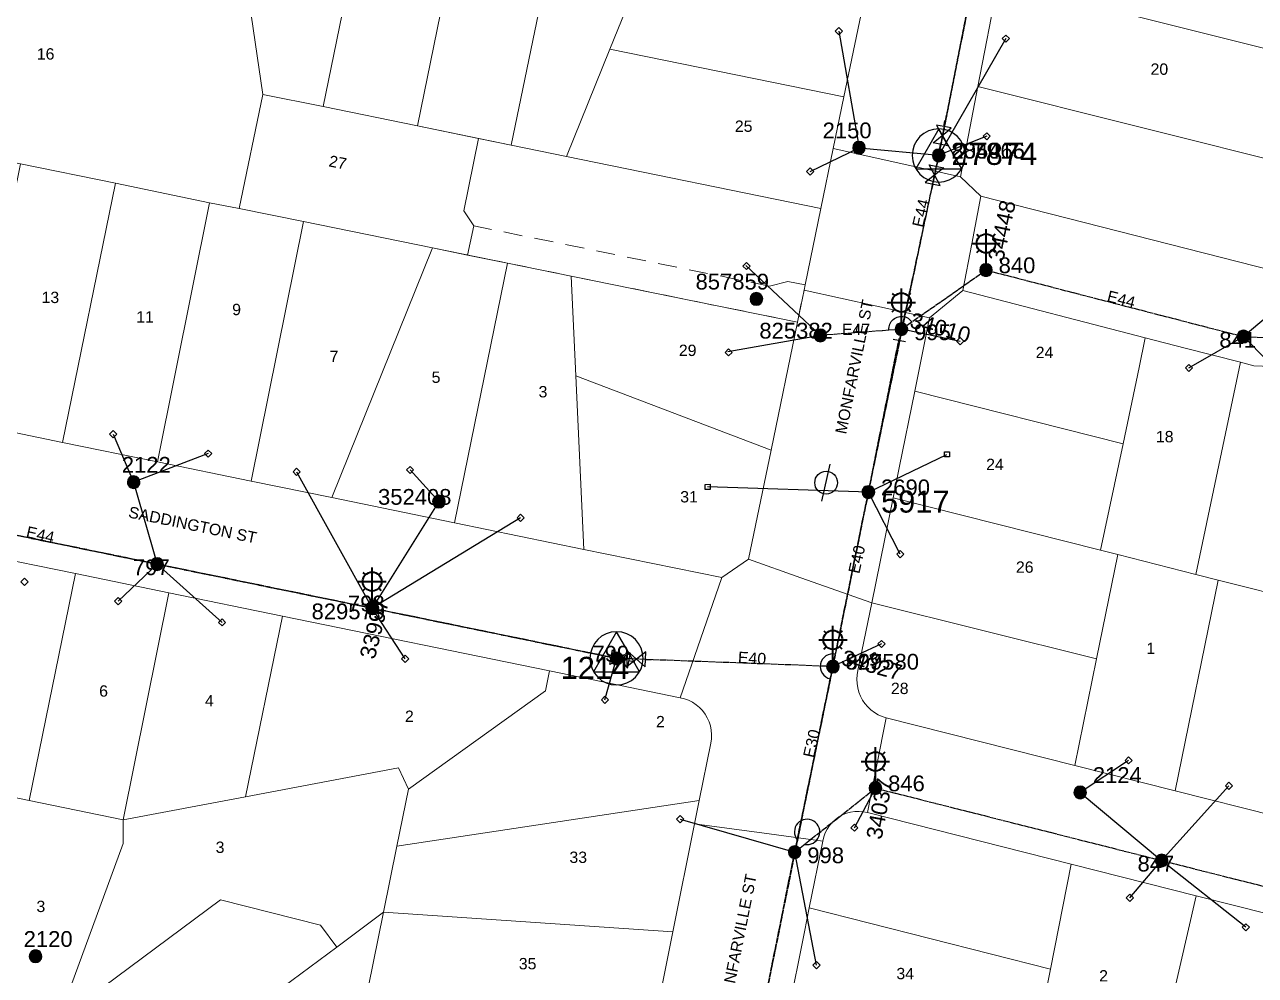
# Model space of a CAD drawing. Header units: metres. Extents: x 291879 to 294448, y 6259965 to 6261176.
# Drawn here: x 294017.3 to 294212.4, y 6260637.2 to 6260788 of the extents above; entities that cross this region are included whole.
import ezdxf
from ezdxf.enums import TextEntityAlignment as Align

# ---------------------------------------------------------------- set-up
doc = ezdxf.new("R2010")
doc.units = ezdxf.units.M
doc.linetypes.add('Cable Exist OH', pattern=[1, 1, 0])
doc.linetypes.add('Dash', pattern=[5, 3, -2])
doc.layers.get('0').update_dxf_attribs({"color": 6})
for name, color, linetype, lineweight in [('Cadastre Buildings_SP_EXT', 9, 'Continuous', 5), ('Cadastre Easements_SP_EXT', 9, 'Continuous', 5), ('Cadastre Land Parcels_SP_EXT', 9, 'Continuous', 5), ('Cadastre Roads_SP_EXT', 9, 'Continuous', 5)]:
    doc.layers.add(name, color=color, linetype=linetype, lineweight=lineweight)
for name, color, linetype in [('Equip_LV_EXT', 7, 'Continuous'), ('Equip_SP_HV_EXT', 7, 'Continuous'), ('Equip_SP_SL_EXT', 7, 'Continuous'), ('Mains_HV_EXT', 7, 'Continuous'), ('Mains_LV_EXT', 7, 'Continuous'), ('Mains_SL_EXT', 7, 'Continuous'), ('Services_SP_EXT', 7, 'Continuous'), ('Sub_SP_TR_HV_LV_EXT', 7, 'Continuous'), ('SupportsOH_SP_TR_HV_LV_SL_EXT', 7, 'Continuous')]:
    doc.layers.add(name, color=color, linetype=linetype)
doc.styles.add('HVSW_LABEL', font='arial.ttf')
doc.styles.add('iecARIAL', font='arial.ttf', dxfattribs={"height": 2})
doc.styles.add('POLE_LABEL', font='arial.ttf')
doc.styles.get("Standard").update_dxf_attribs({"font": 'arial.ttf'})

# ---------------------------------------------------------------- blocks, each defined once
blk = doc.blocks.new('SUB_POLE_EXT')
blk.add_wipeout([(0, 4.22), (0.42, 4.2), (0.83, 4.14), (1.21, 4.05), (1.62, 3.9), (1.99, 3.72), (2.35, 3.51), (2.68, 3.26), (2.99, 2.99), (3.28, 2.66), (3.52, 2.34), (3.76, 1.92), (3.9, 1.62), (4.04, 1.23), (4.18, 0.63), (4.22, 0), (4.18, -0.61), (4.06, -1.15), (3.9, -1.62), (3.58, -2.24), (3.22, -2.73), (2.97, -3.01), (2.68, -3.26), (2.36, -3.5), (2, -3.72), (1.64, -3.89), (1.25, -4.03), (0.82, -4.14), (0.42, -4.2), (0, -4.22), (-0.41, -4.2), (-0.8, -4.15), (-1.21, -4.05), (-1.62, -3.9), (-1.99, -3.73), (-2.35, -3.51), (-2.68, -3.26), (-2.96, -3.02), (-3.23, -2.72), (-3.51, -2.35), (-3.71, -2.01), (-3.91, -1.6), (-4.05, -1.21), (-4.16, -0.76), (-4.22, -0.14), (-4.21, 0.39), (-4.14, 0.83), (-4.03, 1.27), (-3.9, 1.63), (-3.71, 2.02), (-3.5, 2.37), (-3.28, 2.67), (-2.99, 2.99), (-2.68, 3.27), (-2.33, 3.52), (-1.98, 3.73), (-1.63, 3.9), (-1.2, 4.05), (-0.78, 4.15), (-0.4, 4.21)])
blk.add_line((2.16, 0.48), (2.16, 0.48, 0))
blk.add_lwpolyline([(-4.22, 0, 1), (4.22, 0, 1)], format="xyb", close=True)
blk.add_lwpolyline([(2.14, 0.52), (0, 4.22), (-3.66, -2.11), (3.66, -2.11)], close=True)
for tag, height, flags, p in [('ASSET_NUM', 3.5, 8, (2, 2)), ('STREET_CODE', 0.2, 9, (1.5, 0)), ('CONSTRUCTED_VOLTAGE', 0.2, 9, (1.5, -0.2)), ('OPERATING_VOLTAGE', 0.2, 9, (1.5, -0.6)), ('OPERATED_BY', 0.2, 9, (1.5, -0.8)), ('ORIENTATION', 0.2, 9, (1.5, -1.2)), ('OWNED_BY', 0.2, 9, (1.5, -1.4)), ('SECONDARY_VOLTAGE', 0.2, 9, (1.5, -1.6)), ('STATE', 0.2, 9, (1.5, -1.8)), ('SUBSTATION_TYPE', 0.2, 9, (1.5, -2)), ('NO_PHASES', 0.2, 9, (1.5, -0.4)), ('MAINTAINED_BY', 0.2, 9, (1.5, -1)), ('STREETNAME', 0.2, 9, (1.5, -2.8)), ('SUBURB', 0.2, 9, (1.5, -3)), ('Z', 0.2, 1, (1.5, -3.4)), ('USAGE', 0.2, 9, (1.5, -2.2)), ('LEGEND', 0.2, 9, (1.5, -2.4)), ('LOCATION', 0.2, 9, (1.5, -2.6)), ('NOTES', 0.2, 9, (1.5, -3.2))]:
    blk.add_attdef(tag, text='', height=height, dxfattribs=dict(flags=flags)).set_placement(p, align=Align.MIDDLE_LEFT)
blk = doc.blocks.new('LV_OH_LINKS_DISTFUSE_EXT')
for p, q in [((0, 0), (0.96, 0)), ((3.84, 0), (4.8, 0))]:
    blk.add_line(p, q)
blk.add_lwpolyline([(3.84, -1.2), (3.84, 1.2), (0.96, -1.2), (0.96, 1.2)], close=True)
at = {"flags": 9}
for tag, p in [('ACTUAL_STATUS', (0, 0)), ('CONSTRUCTED_VOLTAGE', (0, -0.2)), ('OPERATING_VOLTAGE', (0, -0.6)), ('ORIENTATION', (0, -0.8)), ('OWNED_BY', (0, -1)), ('STATE', (0, -1.2)), ('SWITCH_TYPE', (0, -1.4)), ('NO_PHASES', (0, -0.4)), ('USAGE', (0, -1.6)), ('NOTES', (0, -1.8))]:
    blk.add_attdef(tag, text='', height=0.2, dxfattribs=at).set_placement(p, align=Align.MIDDLE_LEFT)
at = {"flags": 1}
blk.add_attdef('Z', (0, 0), '', height=0.2, dxfattribs=at)
blk = doc.blocks.new('SL_LANTERN_EXT')
at = {"lineweight": 40}
for p, q in [((0, 1.97), (0, 6.47)), ((-2.25, 4.22), (2.25, 4.22)), ((-1.46, 5.68), (-1.06, 5.28)), ((1.46, 5.68), (1.06, 5.28)), ((-1.46, 2.76), (-1.06, 3.16)), ((0, 0), (0, 2.72)), ((1.46, 2.76), (1.06, 3.16))]:
    blk.add_line(p, q, dxfattribs=at)
blk.add_circle((0, 4.22), 1.5, dxfattribs=at)
at = {"style": 'iecARIAL', "flags": 8}
blk.add_attdef('ASSET_NUM', (1.5, 1.5), '', height=2.5, dxfattribs=at)
for tag, p, height, flags in [('OPERATING_VOLTAGE', (0.98, -1.65), 0.2, 9), ('ORIENTATION', (0.98, -1.85), 0.2, 9), ('OWNED_BY', (0.98, -2.05), 0.2, 9), ('CONSTRUCTED_VOLTAGE', (0.98, -0.65), 0.2, 9), ('CONTROL_TYPE', (0.98, -0.85), 0.2, 9), ('LANTERN_PURPOSE', (0.98, -1.05), 0.2, 9), ('LANTERN_TYPE', (0.98, -1.25), 0.2, 9), ('NO_PHASES', (0.98, -1.45), 0.2, 9), ('LNUMBER', (2.18, -3.25), 2.5, 8), ('STATE', (0.98, -2.25), 0.2, 9), ('USAGE', (0.98, -2.45), 0.2, 9), ('CEXIST', (0.98, -2.65), 0.2, 9), ('CNEW', (0.98, -2.85), 0.2, 9), ('CNUMBER', (0.98, -3.05), 0.2, 9), ('CREMOVE', (0.98, -3.25), 0.2, 9), ('CREPLACE', (0.98, -3.45), 0.2, 9), ('LKINGHEIGHT', (0.98, -3.65), 0.2, 9), ('LBRACKET', (0.98, -3.85), 0.2, 9), ('LBRACKETVOCAB', (0.98, -4.05), 0.2, 9), ('LCATEGORY', (0.98, -4.25), 0.2, 9), ('LCHARGE1', (0.98, -4.45), 0.2, 9), ('LCHARGE1PERCENT', (0.98, -4.65), 0.2, 9), ('LCHARGE2', (0.98, -4.85), 0.2, 9), ('LCHARGE2PERCENT', (0.98, -5.05), 0.2, 9), ('LCHARGE3', (0.98, -5.25), 0.2, 9), ('LCHARGE3PERCENT', (0.98, -5.45), 0.2, 9), ('LEXIST', (0.98, -5.65), 0.2, 9), ('LLAMP', (0.98, -5.85), 0.2, 9), ('LLAMPVOCAB', (0.98, -6.05), 0.2, 9), ('LMAST', (0.98, -6.25), 0.2, 9), ('LMASTVOCAB', (0.98, -6.45), 0.2, 9), ('LNEW', (0.98, -6.65), 0.2, 9), ('LANTNUMBER', (0.98, -6.85), 0.2, 9), ('LOUTREACH', (0.98, -7.25), 0.2, 9), ('LOUTREACHVOCAB', (0.98, -7.45), 0.2, 9), ('LRATECODE', (0.98, -7.65), 0.2, 9), ('LREMOVE', (0.98, -7.85), 0.2, 9), ('STREETNAME', (0.98, -9.25), 0.2, 9), ('SUBURB', (0.98, -9.45), 0.2, 1), ('LREPLACE', (0.98, -8.05), 0.2, 9), ('LTYPE', (0.98, -8.25), 0.2, 9), ('LTYPEVOCAB', (0.98, -8.45), 0.2, 9), ('LEGEND', (0.98, -8.65), 0.2, 9), ('LOCATION', (0.98, -8.85), 0.2, 9), ('NOTES', (0.98, -9.05), 0.2, 9)]:
    blk.add_attdef(tag, p, '', height=height, dxfattribs=dict(flags=flags))
blk = doc.blocks.new('CCP_EXT')
at = {"flags": 9}
for tag, p in [('STATE', (0, -1.8)), ('NOTES', (0, -2))]:
    blk.add_attdef(tag, text='', height=0.2, dxfattribs=at).set_placement(p, align=Align.MIDDLE_LEFT)
blk.add_wipeout([(0, 0.57), (0.57, 0), (0, -0.57), (-0.57, 0)])
blk.add_lwpolyline([(-0.57, 0), (0, 0.57), (0.57, 0), (0, -0.57), (-0.57, 0)])
at = {"flags": 1}
blk.add_attdef('Z', (0, 0), '', height=0.2, dxfattribs=at)
at = {"flags": 9}
for tag, p in [('CCP_TYPE', (0, 0)), ('CONSTRUCTED_VOLTAGE', (0, -0.2)), ('OPERATING_VOLTAGE', (0, -0.6)), ('ORIENTATION', (0, -0.8)), ('OWNED_BY', (0, -1)), ('NO_PHASES', (0, -0.4)), ('USAGE', (0, -1.2)), ('LEGEND', (0, -1.4)), ('LIFE_SUPPORT', (0, -1.6))]:
    blk.add_attdef(tag, text='', height=0.2, dxfattribs=at).set_placement(p, align=Align.MIDDLE_LEFT)
blk = doc.blocks.new('POLE_EXT')
blk.add_hatch(color=256).paths.add_polyline_path([(-1, 0, 1), (1, 0, 1)])
blk.add_lwpolyline([(-1, 0, 1), (1, 0, 1)], format="xyb", close=True)
for tag, height, flags, p in [('pNumber', 2.5, 8, (-17.84, 2.07)), ('OWNED_BY', 0.2, 9, (1.35, -0.4)), ('SPECIAL_USE', 0.2, 9, (1.35, -0.8)), ('STATE', 0.2, 9, (1.35, -1)), ('cLV', 0.2, 9, (1.35, -1.4)), ('hDepth', 0.2, 9, (1.35, -1.6)), ('hDia', 0.2, 9, (1.35, -1.8)), ('cHV', 0.2, 9, (1.35, -2)), ('PARENT', 0.2, 9, (1.35, -0.6)), ('USAGE', 0.2, 9, (1.35, -1.2)), ('cLinedev', 0.2, 9, (1.35, -3.4)), ('pExisting', 0.2, 9, (1.35, -3.8)), ('LBRACKET', 0.2, 9, (1.35, -2.2)), ('LExisting', 0.2, 9, (1.35, -2.4)), ('LANTNUMBER', 0.2, 9, (1.35, -2.6)), ('LOther', 0.2, 9, (1.35, -2.8)), ('LRemove', 0.2, 9, (1.35, -3)), ('LEGEND', 0.2, 9, (1.35, -3.2)), ('LOCATION', 0.2, 9, (1.35, -3.6)), ('PFNUMBER', 0.2, 9, (1.35, -4)), ('pFooting', 0.2, 9, (1.35, -4.4)), ('pNew', 0.2, 9, (1.35, -4.6)), ('pRelocate', 0.2, 9, (1.35, -5)), ('pRemove', 0.2, 9, (1.35, -5.2)), ('pReplace', 0.2, 9, (1.35, -5.4)), ('pStay', 0.2, 9, (1.35, -5.6)), ('pType', 0.2, 9, (1.35, -5.8)), ('NEWPFNUMBER', 0.2, 9, (1.35, -4.2)), ('cspan', 0.2, 9, (1.35, -6)), ('STREETNAME', 0.2, 9, (1.35, -6.2)), ('SUBURB', 0.2, 9, (1.35, -6.4)), ('OPERATED_BY', 0.2, 9, (1.36, -7.01)), ('NOTES', 0.2, 9, (1.35, -6.6)), ('MAINTAINED_BY', 0.2, 9, (1.36, -6.81))]:
    blk.add_attdef(tag, text='', height=height, dxfattribs=dict(flags=flags)).set_placement(p, align=Align.MIDDLE_LEFT)
at = {"style": 'POLE_LABEL'}
for tag, height, flags, p in [('ASSET_NUM', 2.5, 8, (2, 2)), ('STRUCTURE_PLANT_NUMBER', 0.2, 9, (1.35, 0.03)), ('STREET_CODE', 0.2, 9, (1.35, -0.2))]:
    blk.add_attdef(tag, text='', height=height, dxfattribs=dict(at, flags=flags)).set_placement(p, align=Align.MIDDLE_LEFT)
at = {"flags": 1}
blk.add_attdef('Z', (1.35, -7.33), '', height=0.2, dxfattribs=at)
blk = doc.blocks.new('HV_ABS_CLOSED_EXT')
blk.add_line((-3, 6.87), (3, 6.87))
blk.add_circle((0, 6.87), 1.8)
at = {"style": 'HVSW_LABEL'}
for tag, height, flags, p in [('ASSET_NUM', 3.5, 8, (2, 2)), ('STREET_CODE', 0.2, 9, (0, -0.2))]:
    blk.add_attdef(tag, text='', height=height, dxfattribs=dict(at, flags=flags)).set_placement(p, align=Align.MIDDLE_LEFT)
at = {"flags": 1}
blk.add_attdef('Z', (0, 0), '', height=0.2, dxfattribs=at)
at = {"flags": 9}
for tag, p in [('ACTUAL_STATUS', (0, -0.4)), ('CONSTRUCTED_VOLTAGE', (0, -0.6)), ('OPERATING_VOLTAGE', (0, -1)), ('ORIENTATION', (0, -1.2)), ('OWNED_BY', (0, -1.4)), ('STATE', (0, -1.6)), ('SWITCH_TYPE', (0, -1.8)), ('NO_PHASES', (0, -0.8)), ('USAGE', (0, -2)), ('STREETNAME', (0, -2.6)), ('SUBURB', (0, -2.8)), ('LEGEND', (0, -2.2)), ('LOCATION', (0, -2.4)), ('NOTES', (0, -3))]:
    blk.add_attdef(tag, text='', height=0.2, dxfattribs=at).set_placement(p, align=Align.MIDDLE_LEFT)
blk = doc.blocks.new('End Shackle_EXT')
at = {"flags": 9}
for tag, p in [('USAGE', (0, -1.4)), ('NOTES', (0, -1.6))]:
    blk.add_attdef(tag, text='', height=0.2, dxfattribs=at).set_placement(p, align=Align.MIDDLE_LEFT)
blk.add_wipeout([(0, 0.25), (1.81, 0.25), (1.82, -0.25), (0, -0.25)])
blk.add_line((1.81, -1), (1.81, 1))
at = {"flags": 1}
blk.add_attdef('Z', (0, 0), '', height=0.2, dxfattribs=at)
at = {"flags": 9}
for tag, p in [('CONNECTOR_TYPE', (0, 0)), ('CONSTRUCTED_VOLTAGE', (0, -0.2)), ('OPERATING_VOLTAGE', (0, -0.6)), ('ORIENTATION', (0, -0.8)), ('OWNED_BY', (0, -1)), ('STATE', (0, -1.2)), ('NO_PHASES', (0, -0.4))]:
    blk.add_attdef(tag, text='', height=0.2, dxfattribs=at).set_placement(p, align=Align.MIDDLE_LEFT)

msp = doc.modelspace()

# ---------------------------------------------------------------- linework, layer by layer
at = {"layer": 'Cadastre Land Parcels_SP_EXT', "linetype": 'Continuous'}
for points in [[(294076.59, 6260833.59), (294060.49, 6260836.89), (294052.28, 6260795.77), (294055.03, 6260776.96), (294064.59, 6260775.02), (294076.59, 6260833.59)], [(294091.5, 6260830.52), (294076.59, 6260833.59), (294064.59, 6260775.02), (294079.57, 6260771.95), (294091.5, 6260830.52)], [(294106.49, 6260827.43), (294091.5, 6260830.52), (294079.57, 6260771.95), (294094.4, 6260768.91), (294106.49, 6260827.43)], [(294110.07, 6260784.12), (294115.82, 6260798.32), (294125.99, 6260823.45), (294106.49, 6260827.43), (294094.4, 6260768.91), (294103.18, 6260767.1), (294110.07, 6260784.12)], [(294035.79, 6260799.16), (294020.2, 6260802.36), (293986.49, 6260809.29), (293969.97, 6260812.65), (293962.71, 6260777.03), (294001.69, 6260769.03), (294016.62, 6260765.95), (294031.66, 6260762.86), (294046.59, 6260759.78), (294051.29, 6260758.83), (294055.03, 6260776.96), (294052.28, 6260795.77), (294035.79, 6260799.16)], [(294232.32, 6260797.18), (294212.6, 6260802.14), (294192.75, 6260807.12), (294175.05, 6260811.57), (294171.66, 6260794.84), (294223.24, 6260781.91), (294228.24, 6260780.65), (294232.32, 6260797.18)], [(294151.37, 6260796.88), (294115.82, 6260798.32), (294110.07, 6260784.12), (294147.18, 6260776.59), (294151.37, 6260796.88)], [(294145.48, 6260768.38), (294147.18, 6260776.59), (294110.07, 6260784.12), (294103.18, 6260767.1), (294143.51, 6260758.85), (294145.48, 6260768.38)], [(294088.47, 6260756.11), (294086.88, 6260758.5), (294089.25, 6260769.97), (294079.57, 6260771.95), (294064.59, 6260775.02), (294055.03, 6260776.96), (294051.29, 6260758.83), (294061.47, 6260756.81), (294081.95, 6260752.6), (294087.51, 6260751.47), (294088.47, 6260756.11)], [(294031.66, 6260762.86), (294016.62, 6260765.95), (294008.27, 6260724.84), (294023.24, 6260721.77), (294031.66, 6260762.86)], [(294046.59, 6260759.78), (294031.66, 6260762.86), (294023.24, 6260721.77), (294038.32, 6260718.68), (294046.59, 6260759.78)], [(294051.29, 6260758.83), (294046.59, 6260759.78), (294038.32, 6260718.68), (294053.16, 6260715.63), (294061.47, 6260756.81), (294051.29, 6260758.83)], [(294081.95, 6260752.6), (294061.47, 6260756.81), (294053.16, 6260715.63), (294065.95, 6260713.01), (294081.95, 6260752.6)], [(294093.85, 6260750.2), (294081.95, 6260752.6), (294065.95, 6260713.01), (294085.44, 6260709.01), (294093.85, 6260750.2)], [(294104.66, 6260732.34), (294103.92, 6260748.14), (294093.85, 6260750.2), (294085.44, 6260709.01), (294105.95, 6260704.8), (294104.66, 6260732.34)], [(294139.8, 6260740.82), (294103.92, 6260748.14), (294104.66, 6260732.34), (294135.63, 6260720.53), (294139.8, 6260740.82)], [(294194.93, 6260738.36), (294166.01, 6260745.83), (294160.77, 6260741.53), (294158.41, 6260729.9), (294191.46, 6260721.53), (294193.99, 6260733.65), (294194.93, 6260738.36)], [(294210.04, 6260734.48), (294201.3, 6260736.71), (294194.93, 6260738.36), (294193.99, 6260733.65), (294191.46, 6260721.53), (294187.85, 6260704.68), (294190.61, 6260703.97), (294202.98, 6260700.84), (294210.04, 6260734.48)], [(294227.49, 6260733.33), (294212.16, 6260733.92), (294210.04, 6260734.48), (294202.98, 6260700.84), (294206.52, 6260699.94), (294220, 6260696.52), (294227.49, 6260733.33)], [(294132.07, 6260703.24), (294135.63, 6260720.53), (294104.66, 6260732.34), (294105.95, 6260704.8), (294127.8, 6260700.32), (294132.07, 6260703.24)], [(294191.46, 6260721.53), (294158.41, 6260729.9), (294155.94, 6260717.73), (294154.98, 6260712.99), (294187.85, 6260704.68), (294191.46, 6260721.53)], [(294190.61, 6260703.97), (294187.85, 6260704.68), (294154.98, 6260712.99), (294151.6, 6260696.33), (294187.22, 6260687.45), (294190.61, 6260703.97)], [(294025.32, 6260700.95), (294010.22, 6260704.04), (294002.88, 6260668.05), (294012.02, 6260666.17), (294017.99, 6260664.97), (294025.32, 6260700.95)], [(294202.98, 6260700.84), (294190.61, 6260703.97), (294187.22, 6260687.45), (294183.77, 6260670.51), (294199.7, 6260666.49), (294206.52, 6260699.94), (294202.98, 6260700.84)], [(294040.14, 6260697.9), (294025.32, 6260700.95), (294017.99, 6260664.97), (294032.88, 6260661.93), (294040.14, 6260697.9)], [(294220, 6260696.52), (294206.52, 6260699.94), (294199.7, 6260666.49), (294215.61, 6260662.47), (294222.5, 6260695.87), (294220, 6260696.52)], [(294058.14, 6260694.22), (294040.14, 6260697.9), (294032.88, 6260661.93), (294052.29, 6260665.57), (294058.14, 6260694.22)], [(294187.22, 6260687.45), (294151.6, 6260696.33), (294149.4, 6260685.59), (294149.28, 6260684.91), (294149.23, 6260684.21), (294149.26, 6260683.52), (294149.37, 6260682.84), (294149.55, 6260682.17), (294149.8, 6260681.52), (294150.12, 6260680.91), (294150.51, 6260680.34), (294150.96, 6260679.81), (294151.46, 6260679.34), (294152.02, 6260678.92), (294152.61, 6260678.57), (294153.24, 6260678.28), (294153.9, 6260678.06), (294183.77, 6260670.51), (294187.22, 6260687.45)], [(294100.47, 6260685.52), (294058.14, 6260694.22), (294052.29, 6260665.57), (294076.57, 6260670.18), (294078.12, 6260666.75), (294099.85, 6260682.37), (294100.47, 6260685.52)], [(294078.12, 6260666.75), (294076.57, 6260670.18), (294052.29, 6260665.57), (294032.88, 6260661.93), (294032.86, 6260658.16), (294016.98, 6260614.73), (294017.93, 6260614.58), (294018.9, 6260614.5), (294019.86, 6260614.49), (294020.77, 6260614.56), (294027.69, 6260633.9), (294048.3, 6260649.21), (294064.19, 6260645.21), (294066.75, 6260641.72), (294074.18, 6260647.27), (294076.3, 6260657.71), (294078.12, 6260666.75)], [(294017.99, 6260664.97), (294012.02, 6260666.17), (294002.14, 6260617.74), (294016.98, 6260614.73), (294032.86, 6260658.16), (294032.88, 6260661.93), (294017.99, 6260664.97)], [(294123.49, 6260661.25), (294124.24, 6260664.98), (294076.3, 6260657.71), (294074.18, 6260647.27), (294120.07, 6260644.14), (294123.49, 6260661.25)], [(294203.02, 6260649.86), (294183.23, 6260654.87), (294179.93, 6260638.25), (294176.61, 6260621.57), (294195.44, 6260616.78), (294203.02, 6260649.86)], [(294066.75, 6260641.72), (294064.19, 6260645.21), (294048.3, 6260649.21), (294027.69, 6260633.9), (294020.77, 6260614.56), (294020.83, 6260614.57), (294021.78, 6260614.72), (294022.73, 6260614.94), (294023.65, 6260615.24), (294024.54, 6260615.61), (294025.48, 6260616), (294026.46, 6260616.31), (294027.46, 6260616.53), (294028.47, 6260616.66), (294029.49, 6260616.71), (294030.51, 6260616.67), (294031.53, 6260616.54), (294032.53, 6260616.33), (294066.75, 6260641.72)], [(294220.02, 6260645.55), (294203.02, 6260649.86), (294195.44, 6260616.78), (294212.49, 6260612.46), (294220.02, 6260645.55)], [(294120.07, 6260644.14), (294074.18, 6260647.27), (294071.76, 6260635.25), (294116.46, 6260626.15), (294120.07, 6260644.14)], [(294179.93, 6260638.25), (294141.69, 6260647.96), (294140.92, 6260644.12), (294138.35, 6260631.25), (294176.61, 6260621.57), (294179.93, 6260638.25)]]:
    msp.add_lwpolyline(points, close=True, dxfattribs=at)
msp.add_lwpolyline([(294071.76, 6260635.25), (294074.18, 6260647.27), (294066.75, 6260641.72), (294032.53, 6260616.33)], dxfattribs=at)
at = {"layer": 'Mains_LV_EXT', "linetype": 'Continuous'}
for points in [[(294154.3, 6260739.61, -0.497315), (294156.73, 6260741.68)], [(294157.94, 6260740.87, 0.212748), (294156.72, 6260741.68)], [(294145.83, 6260688.19, 0.999995), (294145.03, 6260684.27)], [(294140.94, 6260658.02, 5.679127), (294139.77, 6260658.74)]]:
    msp.add_lwpolyline(points, format="xyb", dxfattribs=at)
at = {"layer": 'Mains_LV_EXT', "linetype": 'Cable Exist OH'}
for points in [[(294210.53, 6260738.54), (294246.61, 6260736.71)], [(294001.13, 6260710.09), (294038.26, 6260702.46)], [(294038.26, 6260702.46), (294072.36, 6260695.47)], [(294145.43, 6260686.22), (294146.04, 6260689.21)], [(294139.37, 6260656.78), (294145.43, 6260686.22)], [(294152.18, 6260666.94), (294197.56, 6260655.46)], [(294131.07, 6260615.32), (294139.37, 6260656.78)]]:
    msp.add_lwpolyline(points, dxfattribs=at)
at = {"layer": 'Mains_SL_EXT', "linetype": 'Cable Exist OH'}
for points in [[(294169.71, 6260749.1), (294210.53, 6260738.54), (294246.61, 6260736.71)], [(294145.43, 6260686.22), (294139.37, 6260656.78)], [(294124.6, 6260582.78), (294131.07, 6260615.32), (294139.37, 6260656.78)]]:
    msp.add_lwpolyline(points, dxfattribs=at)
at = {"layer": 'Services_SP_EXT'}
for points in [[(294225.99, 6260751.44), (294210.53, 6260738.54)], [(294218.13, 6260730.86), (294210.53, 6260738.54)], [(294034.55, 6260715.46), (294038.26, 6260702.46)]]:
    msp.add_lwpolyline(points, dxfattribs=at)

# ---------------------------------------------------------------- block references
at = {"layer": 'Equip_SP_SL_EXT'}
ref = msp.add_blockref('SL_LANTERN_EXT', (294169.71, 6260749.1), dxfattribs=at)
ref.add_attrib('ASSET_NUM', '34448', dxfattribs={"layer": '0', "height": 2.5, "rotation": 78.0154, "style": 'iecARIAL'}).set_placement((294171.21, 6260750.6), align=Align.MIDDLE_LEFT)
ref = msp.add_blockref('SL_LANTERN_EXT', (294156.3, 6260739.72), dxfattribs=at)
ref.add_attrib('ASSET_NUM', '34010', dxfattribs={"layer": '0', "height": 2.5, "rotation": 344.6747, "style": 'iecARIAL'}).set_placement((294157.8, 6260741.23), align=Align.MIDDLE_LEFT)
ref = msp.add_blockref('SL_LANTERN_EXT', (294072.36, 6260695.47), dxfattribs=at)
ref.add_attrib('ASSET_NUM', '33997', dxfattribs={"layer": '0', "height": 2.5, "rotation": 76.311, "style": 'iecARIAL'}).set_placement((294073.86, 6260696.97), align=Align.MIDDLE_RIGHT)
ref = msp.add_blockref('SL_LANTERN_EXT', (294145.43, 6260686.22), dxfattribs=at)
ref.add_attrib('ASSET_NUM', '34327', dxfattribs={"layer": '0', "height": 2.5, "rotation": 344.8879, "style": 'iecARIAL'}).set_placement((294146.93, 6260687.73), align=Align.MIDDLE_LEFT)
ref = msp.add_blockref('SL_LANTERN_EXT', (294152.18, 6260666.94), dxfattribs=at)
ref.add_attrib('ASSET_NUM', '34037', dxfattribs={"layer": '0', "height": 2.5, "rotation": 79.51, "style": 'iecARIAL'}).set_placement((294153.68, 6260668.44), align=Align.MIDDLE_RIGHT)
at = {"layer": 'Services_SP_EXT'}
msp.add_blockref('CCP_EXT', (294131.73, 6260749.73), dxfattribs=at)
at = {"layer": 'Sub_SP_TR_HV_LV_EXT'}
ref = msp.add_blockref('SUB_POLE_EXT', (294162.22, 6260767.27), dxfattribs=at)
ref.add_attrib('ASSET_NUM', '27874', dxfattribs={"layer": '0', "height": 3.5}).set_placement((294164.22, 6260767.52), align=Align.MIDDLE_LEFT)
ref = msp.add_blockref('SUB_POLE_EXT', (294111.12, 6260687.51), dxfattribs=at)
ref.add_attrib('ASSET_NUM', '1214', dxfattribs={"layer": '0', "height": 3.5}).set_placement((294113.12, 6260687.76), align=Align.TOP_RIGHT)
at = {"layer": 'SupportsOH_SP_TR_HV_LV_SL_EXT'}
ref = msp.add_blockref('POLE_EXT', (294149.57, 6260768.49), dxfattribs=dict(at, rotation=359.9808923122608))
ref.add_attrib('ASSET_NUM', '2150', dxfattribs={"layer": '0', "height": 2.5, "rotation": 0.0658, "style": 'POLE_LABEL'}).set_placement((294151.57, 6260769.24), align=Align.BOTTOM_RIGHT)
ref = msp.add_blockref('POLE_EXT', (294169.71, 6260749.1), dxfattribs=dict(at, rotation=0.02601046498530478))
ref.add_attrib('ASSET_NUM', '840', dxfattribs={"layer": '0', "height": 2.5, "rotation": 0.042, "style": 'POLE_LABEL'}).set_placement((294171.71, 6260749.85), align=Align.MIDDLE_LEFT)
ref = msp.add_blockref('POLE_EXT', (294143.42, 6260738.73), dxfattribs=at)
ref.add_attrib('ASSET_NUM', '825382', dxfattribs={"layer": '0', "height": 2.5, "style": 'POLE_LABEL'}).set_placement((294145.42, 6260739.48), align=Align.MIDDLE_RIGHT)
ref = msp.add_blockref('POLE_EXT', (294210.53, 6260738.54), dxfattribs=dict(at, rotation=359.9877950895069))
ref.add_attrib('ASSET_NUM', '841', dxfattribs={"layer": '0', "height": 2.5, "style": 'POLE_LABEL'}).set_placement((294212.53, 6260739.29), align=Align.TOP_RIGHT)
ref = msp.add_blockref('POLE_EXT', (294034.55, 6260715.46), dxfattribs=dict(at, rotation=359.9747898570142))
ref.add_attrib('ASSET_NUM', '2122', dxfattribs={"layer": '0', "height": 2.5, "style": 'POLE_LABEL'}).set_placement((294036.55, 6260716.21), align=Align.BOTTOM_CENTER)
ref = msp.add_blockref('POLE_EXT', (294151.06, 6260713.88), dxfattribs=dict(at, rotation=359.9686874017677))
ref.add_attrib('ASSET_NUM', '2690', dxfattribs={"layer": '0', "height": 2.5, "style": 'POLE_LABEL'}).set_placement((294153.06, 6260714.63), align=Align.MIDDLE_LEFT)
ref = msp.add_blockref('POLE_EXT', (294082.95, 6260712.37), dxfattribs=at)
ref.add_attrib('ASSET_NUM', '352408', dxfattribs={"layer": '0', "height": 2.5, "style": 'POLE_LABEL'}).set_placement((294084.95, 6260713.12), align=Align.MIDDLE_RIGHT)
ref = msp.add_blockref('POLE_EXT', (294038.26, 6260702.46), dxfattribs=dict(at, rotation=359.9961984705021))
ref.add_attrib('ASSET_NUM', '797', dxfattribs={"layer": '0', "height": 2.5, "rotation": 0.0367, "style": 'POLE_LABEL'}).set_placement((294040.26, 6260703.21), align=Align.TOP_RIGHT)
ref = msp.add_blockref('POLE_EXT', (294072.36, 6260695.47), dxfattribs=dict(at, rotation=0.0275110687344551))
ref.add_attrib('ASSET_NUM', '798', dxfattribs={"layer": '0', "height": 2.5, "style": 'POLE_LABEL'}).set_placement((294074.36, 6260696.22), align=Align.MIDDLE_RIGHT)
ref = msp.add_blockref('POLE_EXT', (294072.41, 6260695.46), dxfattribs=at)
ref.add_attrib('ASSET_NUM', '829579', dxfattribs={"layer": '0', "height": 2.5, "style": 'POLE_LABEL'}).set_placement((294074.41, 6260696.21), align=Align.TOP_RIGHT)
ref = msp.add_blockref('POLE_EXT', (294152.18, 6260666.94), dxfattribs=dict(at, rotation=0.02290921723705706))
ref.add_attrib('ASSET_NUM', '846', dxfattribs={"layer": '0', "height": 2.5, "rotation": 359.9687, "style": 'POLE_LABEL'}).set_placement((294154.18, 6260667.69), align=Align.MIDDLE_LEFT)
ref = msp.add_blockref('POLE_EXT', (294139.37, 6260656.78), dxfattribs=dict(at, rotation=359.9808923122608))
ref.add_attrib('ASSET_NUM', '998', dxfattribs={"layer": '0', "height": 2.5, "style": 'POLE_LABEL'}).set_placement((294141.37, 6260657.53), align=Align.TOP_LEFT)
ref = msp.add_blockref('POLE_EXT', (294197.56, 6260655.46), dxfattribs=dict(at, rotation=0.0275110687344551))
ref.add_attrib('ASSET_NUM', '847', dxfattribs={"layer": '0', "height": 2.5, "rotation": 359.9496, "style": 'POLE_LABEL'}).set_placement((294199.56, 6260656.21), align=Align.TOP_RIGHT)
ref = msp.add_blockref('POLE_EXT', (294018.99, 6260640.26), dxfattribs=dict(at, rotation=0.01450583624179557))
ref.add_attrib('ASSET_NUM', '2120', dxfattribs={"layer": '0', "height": 2.5, "style": 'POLE_LABEL'}).set_placement((294020.99, 6260641.01), align=Align.BOTTOM_CENTER)

# ---------------------------------------------------------------- texts
at = {"layer": 'Cadastre Land Parcels_SP_EXT'}
for s, p in [('16', (294019.19, 6260782.47)), ('20', (294195.8, 6260780.06)), ('25', (294129.88, 6260771.01)), ('13', (294019.95, 6260743.86)), ('11', (294034.95, 6260740.77)), ('9', (294050.17, 6260741.94)), ('29', (294121, 6260735.46)), ('24', (294177.59, 6260735.13)), ('7', (294065.63, 6260734.51)), ('5', (294081.8, 6260731.2)), ('3', (294098.76, 6260728.9)), ('18', (294196.65, 6260721.78)), ('24', (294169.73, 6260717.37)), ('31', (294121.22, 6260712.24)), ('26', (294174.45, 6260701.09)), ('1', (294195.13, 6260688.2)), ('6', (294029.08, 6260681.44)), ('28', (294154.63, 6260681.85)), ('4', (294045.86, 6260679.9)), ('2', (294077.57, 6260677.43)), ('2', (294117.38, 6260676.58)), ('3', (294047.55, 6260656.66)), ('33', (294103.65, 6260655.07)), ('3', (294019.14, 6260647.28)), ('35', (294095.62, 6260638.2)), ('34', (294155.5, 6260636.63)), ('2', (294187.65, 6260636.27))]:
    msp.add_text(s, height=1.8, dxfattribs=at).set_placement(p)
msp.add_text('27', height=1.8, rotation=349.1836, dxfattribs=at).set_placement((294065.38, 6260765.55))
at = {"layer": 'Cadastre Roads_SP_EXT'}
for s, rotation, p in [('MONFARVILLE ST', 78.4523, (294147.53, 6260722.97)), ('SADDINGTON ST', 348.4, (294033.6, 6260709.88)), ('MONFARVILLE ST', 78.675, (294129.11, 6260631.87))]:
    msp.add_text(s, height=1.8, rotation=rotation, dxfattribs=at).set_placement(p)
at = {"layer": 'Mains_LV_EXT'}
for s, rotation, p in [('E44', 76.8231, (294159.73, 6260755.75)), ('E44', 345.5846, (294188.77, 6260744.15)), ('E47', 0.1465, (294146.87, 6260738.78)), ('E44', 347.2789, (294017.38, 6260706.75)), ('E40', 77.5011, (294149.61, 6260700.84)), ('E40', 356.7362, (294130.33, 6260686.79)), ('E30', 77.28, (294142.43, 6260671.64))]:
    msp.add_text(s, height=1.8, rotation=rotation, dxfattribs=at).set_placement(p)

# ---------------------------------------------------------------- next in the draw order: linework, layer by layer
at = {"layer": 'Cadastre Easements_SP_EXT', "linetype": 'Dash'}
msp.add_lwpolyline([(294088.47, 6260756.11), (294087.51, 6260751.47), (294093.85, 6260750.2), (294103.92, 6260748.14), (294139.8, 6260740.83), (294140.85, 6260745.91), (294141.02, 6260746.74), (294138.28, 6260747.3), (294135.37, 6260746.56), (294088.47, 6260756.11)], close=True, dxfattribs=at)
at = {"layer": 'Cadastre Land Parcels_SP_EXT', "linetype": 'Continuous'}
for points in [[(294223.24, 6260781.91), (294171.66, 6260794.84), (294168.42, 6260778.19), (294219.87, 6260765.32), (294223.24, 6260781.91)], [(294121.22, 6260681.27), (294100.47, 6260685.52), (294099.85, 6260682.37), (294078.12, 6260666.75), (294076.3, 6260657.71), (294124.24, 6260664.98), (294126.09, 6260674.07), (294126.18, 6260674.75), (294126.2, 6260675.44), (294126.14, 6260676.13), (294126.01, 6260676.8), (294125.8, 6260677.46), (294125.51, 6260678.09), (294125.16, 6260678.68), (294124.74, 6260679.23), (294124.26, 6260679.73), (294123.73, 6260680.17), (294123.16, 6260680.55), (294122.54, 6260680.86), (294121.89, 6260681.1), (294121.22, 6260681.27)]]:
    msp.add_lwpolyline(points, close=True, dxfattribs=at)
at = {"layer": 'Mains_HV_EXT', "linetype": 'Cable Exist OH'}
msp.add_lwpolyline([(294145.43, 6260686.22), (294111.12, 6260687.51)], dxfattribs=at)
at = {"layer": 'Mains_LV_EXT', "linetype": 'Cable Exist OH'}
msp.add_lwpolyline([(294145.43, 6260686.22), (294111.12, 6260687.51)], dxfattribs=at)
at = {"layer": 'Services_SP_EXT'}
for points in [[(294149.57, 6260768.49), (294162.21, 6260767.3)], [(294143.45, 6260738.7), (294131.6, 6260749.8)]]:
    msp.add_lwpolyline(points, dxfattribs=at)

# ---------------------------------------------------------------- next in the draw order: block references
at = {"layer": 'Equip_LV_EXT'}
for p, rotation in [((294162.32, 6260768.09), 79.54314339276085), ((294162.05, 6260766.49), 257.976801404147), ((294109.32, 6260687.88), 349.2338579027929), ((294111.88, 6260687.48), 358.0009418192344)]:
    msp.add_blockref('LV_OH_LINKS_DISTFUSE_EXT', p, dxfattribs=dict(at, rotation=rotation))
at = {"layer": 'Services_SP_EXT'}
for p in [(294146.37, 6260786.98), (294141.82, 6260764.73), (294128.89, 6260736.04), (294165.62, 6260737.82), (294201.89, 6260733.57), (294031.29, 6260723.08), (294046.36, 6260719.98), (294060.39, 6260717.09), (294078.37, 6260717.39), (294095.91, 6260709.79), (294156.12, 6260704.04), (294017.23, 6260699.64), (294032.09, 6260696.59), (294048.56, 6260693.22), (294077.6, 6260687.44), (294192.32, 6260671.34), (294208.24, 6260667.31), (294148.84, 6260660.66), (294192.52, 6260649.53), (294210.91, 6260644.87), (294142.82, 6260638.87)]:
    msp.add_blockref('CCP_EXT', p, dxfattribs=at)
for p, rotation in [((294163.52, 6260719.87), 227.1210963931701), ((294125.57, 6260714.71), 316.0416268209106), ((294151.9, 6260687.9), 257.3422969570018)]:
    msp.add_blockref('CCP_EXT', p, dxfattribs=dict(at, rotation=rotation))
at = {"layer": 'SupportsOH_SP_TR_HV_LV_SL_EXT'}
ref = msp.add_blockref('POLE_EXT', (294133.3, 6260744.51), dxfattribs=at)
ref.add_attrib('ASSET_NUM', '857859', dxfattribs={"layer": '0', "height": 2.5, "style": 'POLE_LABEL'}).set_placement((294135.3, 6260745.26), align=Align.BOTTOM_RIGHT)
ref = msp.add_blockref('POLE_EXT', (294111.12, 6260687.51), dxfattribs=dict(at, rotation=0.01070430674394627))
ref.add_attrib('ASSET_NUM', '799', dxfattribs={"layer": '0', "height": 2.5, "style": 'POLE_LABEL'}).set_placement((294113.12, 6260688.26), align=Align.MIDDLE_RIGHT)

# ---------------------------------------------------------------- next in the draw order: linework, layer by layer
at = {"layer": 'Cadastre Buildings_SP_EXT', "linetype": 'Continuous'}
for points in [[(294140.85, 6260745.91), (294141.02, 6260746.74), (294143.51, 6260758.86), (294103.18, 6260767.1), (294094.4, 6260768.92), (294089.25, 6260769.97), (294086.88, 6260758.5), (294088.47, 6260756.11), (294087.51, 6260751.47), (294093.85, 6260750.2), (294103.92, 6260748.14), (294139.8, 6260740.83), (294140.85, 6260745.91)], [(294183.23, 6260654.87), (294150.9, 6260663.05), (294150.24, 6260663.19), (294149.57, 6260663.25), (294148.9, 6260663.22), (294148.23, 6260663.12), (294147.58, 6260662.94), (294146.95, 6260662.69), (294146.36, 6260662.36), (294145.82, 6260661.96), (294145.32, 6260661.5), (294144.88, 6260660.99), (294144.51, 6260660.43), (294144.2, 6260659.83), (294143.97, 6260659.19), (294143.82, 6260658.53), (294141.69, 6260647.96), (294179.93, 6260638.25), (294183.23, 6260654.87)]]:
    msp.add_lwpolyline(points, close=True, dxfattribs=at)
at = {"layer": 'Cadastre Roads_SP_EXT', "linetype": 'Continuous'}
for points in [[(294215.16, 6260749.01), (294168.9, 6260760.83), (294167.44, 6260753.26), (294166.01, 6260745.83), (294194.93, 6260738.36), (294201.3, 6260736.71), (294210.04, 6260734.48), (294212.16, 6260733.92), (294227.49, 6260733.33)], [(294323.67, 6260632.9), (294328.38, 6260643.01), (294332.81, 6260652.6), (294323.84, 6260654.23), (294310.62, 6260656.57), (294291.95, 6260643.18), (294277.18, 6260646.91), (294262.32, 6260650.66), (294247.61, 6260654.38), (294230.75, 6260658.64), (294215.61, 6260662.47), (294199.7, 6260666.49), (294183.77, 6260670.51), (294183.77, 6260670.51), (294153.9, 6260678.06), (294152.42, 6260670.63), (294150.91, 6260663.05), (294183.23, 6260654.87), (294203.02, 6260649.86), (294220.02, 6260645.55), (294237.17, 6260641.22), (294254.3, 6260636.87)]]:
    msp.add_lwpolyline(points, dxfattribs=at)
msp.add_lwpolyline([(294160.77, 6260741.53), (294152.42, 6260743.37), (294140.85, 6260745.91), (294139.8, 6260740.82), (294135.63, 6260720.53), (294132.07, 6260703.24), (294140.35, 6260700.31), (294151.6, 6260696.33), (294154.98, 6260712.99), (294155.94, 6260717.73), (294158.41, 6260729.9), (294160.77, 6260741.53)], close=True, dxfattribs=at)
at = {"layer": 'Mains_HV_EXT', "linetype": 'Cable Exist OH'}
for points in [[(294111.12, 6260687.51), (294072.36, 6260695.47), (293961.79, 6260718.16), (293922.21, 6260725.78), (293877.75, 6260734.85), (293838.93, 6260742.76)], [(294145.43, 6260686.22), (294151.06, 6260713.88)], [(294131.07, 6260615.32), (294145.43, 6260686.22)]]:
    msp.add_lwpolyline(points, dxfattribs=at)
at = {"layer": 'Mains_LV_EXT', "linetype": 'Cable Exist OH'}
for points in [[(294145.43, 6260686.22), (294151.06, 6260713.88)], [(294072.36, 6260695.47), (294111.12, 6260687.51)], [(294139.37, 6260656.78), (294152.18, 6260666.94)], [(294197.56, 6260655.46), (294235.24, 6260645.92)]]:
    msp.add_lwpolyline(points, dxfattribs=at)
at = {"layer": 'Mains_SL_EXT', "linetype": 'Cable Exist OH'}
for points in [[(294001.13, 6260710.09), (294038.26, 6260702.46), (294072.36, 6260695.47)], [(294139.37, 6260656.78), (294152.18, 6260666.94)], [(294152.18, 6260666.94), (294197.56, 6260655.46), (294235.24, 6260645.92)]]:
    msp.add_lwpolyline(points, dxfattribs=at)
at = {"layer": 'Services_SP_EXT'}
for points in [[(294146.37, 6260786.98), (294149.57, 6260768.49)], [(294141.82, 6260764.73), (294149.57, 6260768.49)], [(294143.45, 6260738.7), (294128.76, 6260736.1)], [(294156.31, 6260739.75), (294165.62, 6260737.82)], [(294201.89, 6260733.57), (294210.53, 6260738.54)], [(294031.29, 6260723.08), (294034.55, 6260715.46)], [(294046.36, 6260719.98), (294034.55, 6260715.46)], [(294151.06, 6260713.88), (294163.52, 6260719.87)], [(294060.39, 6260717.09), (294072.36, 6260695.47)], [(294078.37, 6260717.39), (294082.95, 6260712.37), (294072.36, 6260695.47)], [(294151.06, 6260713.88), (294125.57, 6260714.71)], [(294156.12, 6260704.04), (294151.06, 6260713.88)], [(294095.91, 6260709.79), (294072.36, 6260695.47)], [(294032.09, 6260696.59), (294038.26, 6260702.46)], [(294048.56, 6260693.22), (294038.26, 6260702.46)], [(294077.6, 6260687.44), (294072.36, 6260695.47)], [(294192.32, 6260671.34), (294184.64, 6260666.26), (294197.56, 6260655.46)], [(294148.84, 6260660.66), (294152.18, 6260666.94)], [(294208.24, 6260667.31), (294197.56, 6260655.46)], [(294142.82, 6260638.87), (294139.37, 6260656.78)], [(294192.52, 6260649.53), (294197.56, 6260655.46)], [(294210.91, 6260644.87), (294197.56, 6260655.46)]]:
    msp.add_lwpolyline(points, dxfattribs=at)

# ---------------------------------------------------------------- next in the draw order: block references
at = {"layer": 'Equip_SP_HV_EXT'}
ref = msp.add_blockref('HV_ABS_CLOSED_EXT', (294151.06, 6260713.88), dxfattribs=dict(at, rotation=77.4151470162605))
ref.add_attrib('ASSET_NUM', '5917', dxfattribs={"layer": '0', "height": 3.5, "style": 'HVSW_LABEL'}).set_placement((294153.06, 6260714.13), align=Align.TOP_LEFT)
at = {"layer": 'Services_SP_EXT'}
for p in [(294172.85, 6260785.79), (294169.82, 6260770.31), (294153.15, 6260689.8), (294109.29, 6260680.94), (294121.22, 6260662.02)]:
    msp.add_blockref('CCP_EXT', p, dxfattribs=at)
at = {"layer": 'SupportsOH_SP_TR_HV_LV_SL_EXT'}
ref = msp.add_blockref('POLE_EXT', (294184.64, 6260666.26), dxfattribs=dict(at, rotation=0.02370953923660579))
ref.add_attrib('ASSET_NUM', '2124', dxfattribs={"layer": '0', "height": 2.5, "style": 'POLE_LABEL'}).set_placement((294186.64, 6260667.01), align=Align.BOTTOM_LEFT)

# ---------------------------------------------------------------- next in the draw order: linework, layer by layer
at = {"layer": 'Cadastre Buildings_SP_EXT', "linetype": 'Continuous'}
msp.add_lwpolyline([(294219.87, 6260765.32), (294168.42, 6260778.19), (294165.64, 6260763.87), (294168.9, 6260760.83), (294215.16, 6260749.01), (294216.44, 6260748.92), (294219.87, 6260765.32)], close=True, dxfattribs=at)
at = {"layer": 'Cadastre Roads_SP_EXT', "linetype": 'Continuous'}
for points in [[(294175.05, 6260811.57), (294163.29, 6260812.91), (294154.89, 6260813.86), (294151.37, 6260796.88), (294147.18, 6260776.59), (294145.48, 6260768.38), (294157.18, 6260765.76), (294165.64, 6260763.87), (294168.42, 6260778.19), (294171.66, 6260794.84), (294175.05, 6260811.57)], [(293977.39, 6260731.18), (293957.91, 6260735.18), (293957.51, 6260725.08), (293957.11, 6260714.97), (293965.51, 6260713.24), (293980.44, 6260710.15), (293995.38, 6260707.1), (294010.22, 6260704.04), (294025.32, 6260700.95), (294040.14, 6260697.9), (294058.14, 6260694.22), (294100.47, 6260685.52), (294121.22, 6260681.27), (294124.43, 6260690.55), (294127.8, 6260700.32), (294105.95, 6260704.8), (294085.44, 6260709.01), (294065.95, 6260713.01), (294053.16, 6260715.63), (294038.32, 6260718.68), (294023.24, 6260721.77), (294008.27, 6260724.84), (293993.36, 6260727.91), (293977.39, 6260731.18)], [(294143.82, 6260658.53), (294135.34, 6260659.67), (294123.49, 6260661.25), (294120.07, 6260644.14), (294116.46, 6260626.15), (294113.44, 6260611.13), (294112.56, 6260606.75), (294124.4, 6260605.05), (294132.88, 6260603.83), (294135, 6260614.44), (294138.35, 6260631.25), (294140.92, 6260644.12), (294141.69, 6260647.96), (294143.82, 6260658.53)]]:
    msp.add_lwpolyline(points, close=True, dxfattribs=at)
at = {"layer": 'Mains_HV_EXT', "linetype": 'Cable Exist OH'}
msp.add_lwpolyline([(294162.18, 6260767.14), (294162.21, 6260767.3), (294171.16, 6260812.61)], dxfattribs=at)
at = {"layer": 'Mains_LV_EXT', "linetype": 'Cable Exist OH'}
msp.add_lwpolyline([(294162.21, 6260767.3), (294171.16, 6260812.61)], dxfattribs=at)
at = {"layer": 'Services_SP_EXT'}
for points in [[(294172.85, 6260785.79), (294162.21, 6260767.3)], [(294169.82, 6260770.31), (294162.21, 6260767.3)], [(294153.15, 6260689.8), (294145.43, 6260686.22)], [(294109.29, 6260680.94), (294111.12, 6260687.51)], [(294121.22, 6260662.02), (294139.37, 6260656.78)]]:
    msp.add_lwpolyline(points, dxfattribs=at)

# ---------------------------------------------------------------- next in the draw order: block references
at = {"layer": 'Mains_LV_EXT', "rotation": 258.5410813126071}
msp.add_blockref('End Shackle_EXT', (294156.3, 6260739.72), dxfattribs=at)
at = {"layer": 'SupportsOH_SP_TR_HV_LV_SL_EXT'}
ref = msp.add_blockref('POLE_EXT', (294162.22, 6260767.27), dxfattribs=at)
ref.add_attrib('ASSET_NUM', '284466', dxfattribs={"layer": '0', "height": 2.5, "style": 'POLE_LABEL'}).set_placement((294164.22, 6260768.02), align=Align.MIDDLE_LEFT)
ref = msp.add_blockref('POLE_EXT', (294162.22, 6260767.27), dxfattribs=at)
ref.add_attrib('ASSET_NUM', '805015', dxfattribs={"layer": '0', "height": 2.5, "style": 'POLE_LABEL'}).set_placement((294164.22, 6260768.02), align=Align.MIDDLE_LEFT)
ref = msp.add_blockref('POLE_EXT', (294145.43, 6260686.22), dxfattribs=dict(at, rotation=359.9655861540195))
ref.add_attrib('ASSET_NUM', '997', dxfattribs={"layer": '0', "height": 2.5, "style": 'POLE_LABEL'}).set_placement((294147.43, 6260686.98), align=Align.MIDDLE_LEFT)
ref = msp.add_blockref('POLE_EXT', (294145.43, 6260686.22), dxfattribs=at)
ref.add_attrib('ASSET_NUM', '829580', dxfattribs={"layer": '0', "height": 2.5, "style": 'POLE_LABEL'}).set_placement((294147.43, 6260686.98), align=Align.MIDDLE_LEFT)

# ---------------------------------------------------------------- next in the draw order: linework, layer by layer
at = {"layer": 'Mains_HV_EXT', "linetype": 'Cable Exist OH'}
msp.add_lwpolyline([(294151.06, 6260713.88), (294162.18, 6260767.14)], dxfattribs=at)
at = {"layer": 'Mains_LV_EXT', "linetype": 'Cable Exist OH'}
for points in [[(294162.21, 6260767.3), (294156.3, 6260739.72)], [(294156.3, 6260739.72), (294169.71, 6260749.1), (294210.53, 6260738.54)], [(294143.45, 6260738.77), (294156.31, 6260739.75)], [(294151.06, 6260713.88), (294155.94, 6260738.24)]]:
    msp.add_lwpolyline(points, dxfattribs=at)
at = {"layer": 'Mains_SL_EXT', "linetype": 'Cable Exist OH'}
for points in [[(294171.16, 6260812.61), (294162.21, 6260767.3), (294156.3, 6260739.72)], [(294156.3, 6260739.72), (294169.71, 6260749.1)], [(294156.3, 6260739.72), (294151.06, 6260713.88), (294145.43, 6260686.22)]]:
    msp.add_lwpolyline(points, dxfattribs=at)

# ---------------------------------------------------------------- next in the draw order: block references
at = {"layer": 'SupportsOH_SP_TR_HV_LV_SL_EXT'}
ref = msp.add_blockref('POLE_EXT', (294156.3, 6260739.72), dxfattribs=dict(at, rotation=359.9686874017677))
ref.add_attrib('ASSET_NUM', '995', dxfattribs={"layer": '0', "height": 2.5, "rotation": 359.9954, "style": 'POLE_LABEL'}).set_placement((294158.3, 6260740.48), align=Align.TOP_LEFT)

doc.saveas('drawing.dxf')
